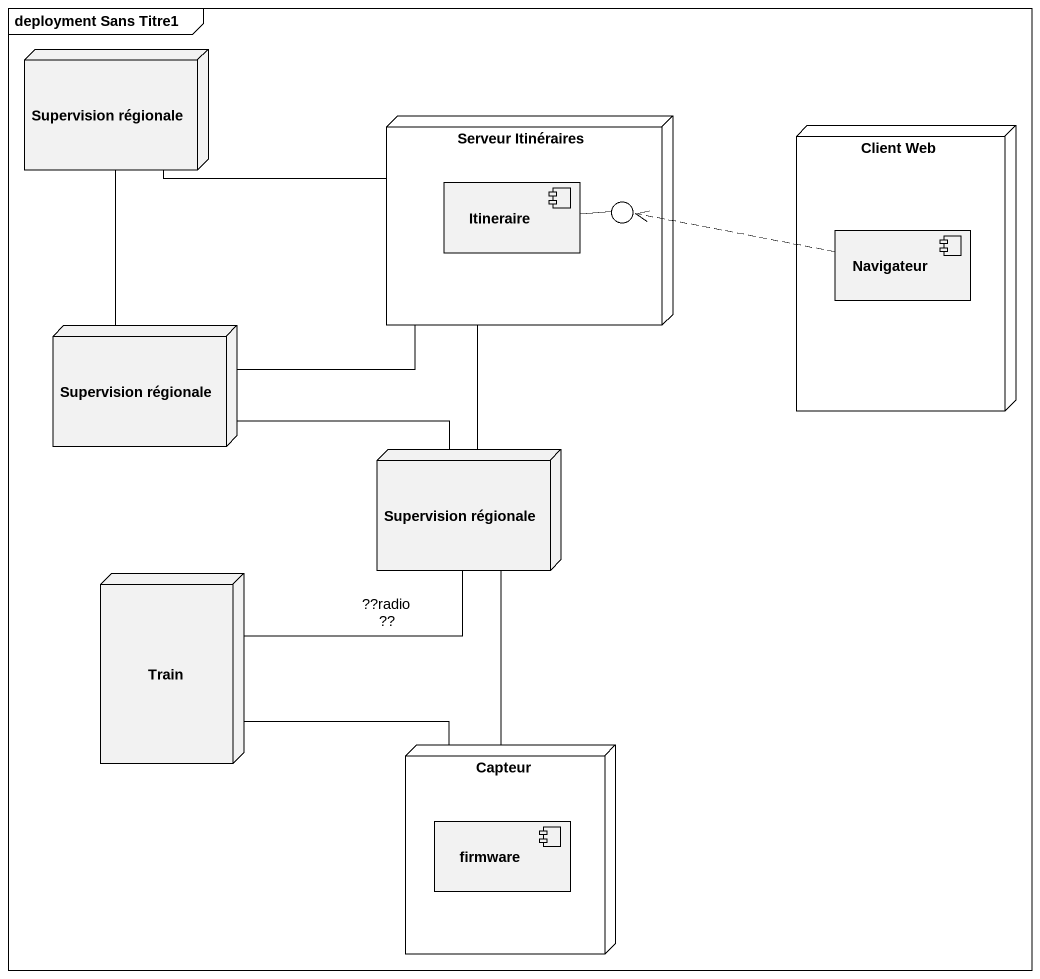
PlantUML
@startuml
mainframe deployment Sans Titre1
node "Supervision régionale" as Supervision_régionale
node "Serveur Itinéraires" as Serveur_Itinéraires {
  component Itineraire
}
node "Client Web" as Client_Web {
  component Navigateur
}
() " " as lollipop1
node "Supervision régionale" as Supervision_régionale_2
node "Supervision régionale" as Supervision_régionale_3
node Train
node Capteur {
  component firmware
}
Serveur_Itinéraires -right- lollipop1
Supervision_régionale -right- Serveur_Itinéraires
Itineraire -right- lollipop1
Navigateur .left.> lollipop1
Supervision_régionale_2 -up- Supervision_régionale
Supervision_régionale_2 -right- Serveur_Itinéraires
Supervision_régionale_2 -right- Supervision_régionale_3
Supervision_régionale_3 -up- Serveur_Itinéraires
Train -right- Supervision_régionale_3 : ??radio??
Capteur -up- Supervision_régionale_3
Capteur -left- Train
@enduml
